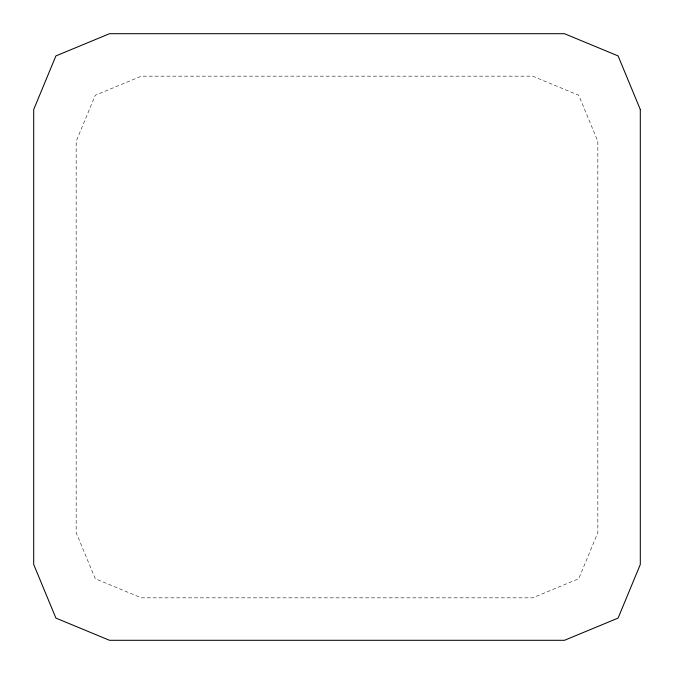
<?xml version="1.0" encoding="UTF-8"?>
<svg xmlns="http://www.w3.org/2000/svg" width="674" height="674" viewBox="0 0 674 674"><rect width="100%" height="100%" fill="white"/><g stroke="black" fill="none" stroke-linecap="round" stroke-linejoin="round"><path stroke-width="0.51" stroke-dasharray="3.37 2.53" d="M597.838 141.372L597.838 532.629L578.739 578.739L532.629 597.838L141.372 597.838L95.261 578.739L76.162 532.629L76.162 141.372L95.261 95.261L141.372 76.162L532.629 76.162L578.739 95.261L597.838 141.372"/><path stroke-width="1.01" d="M640.3 109.525L640.3 564.475L618.092 618.092L564.475 640.3L109.525 640.3L55.908 618.092L33.7 564.475L33.7 109.525L55.908 55.908L109.525 33.7L564.475 33.7L618.092 55.908L640.3 109.525"/></g></svg>
